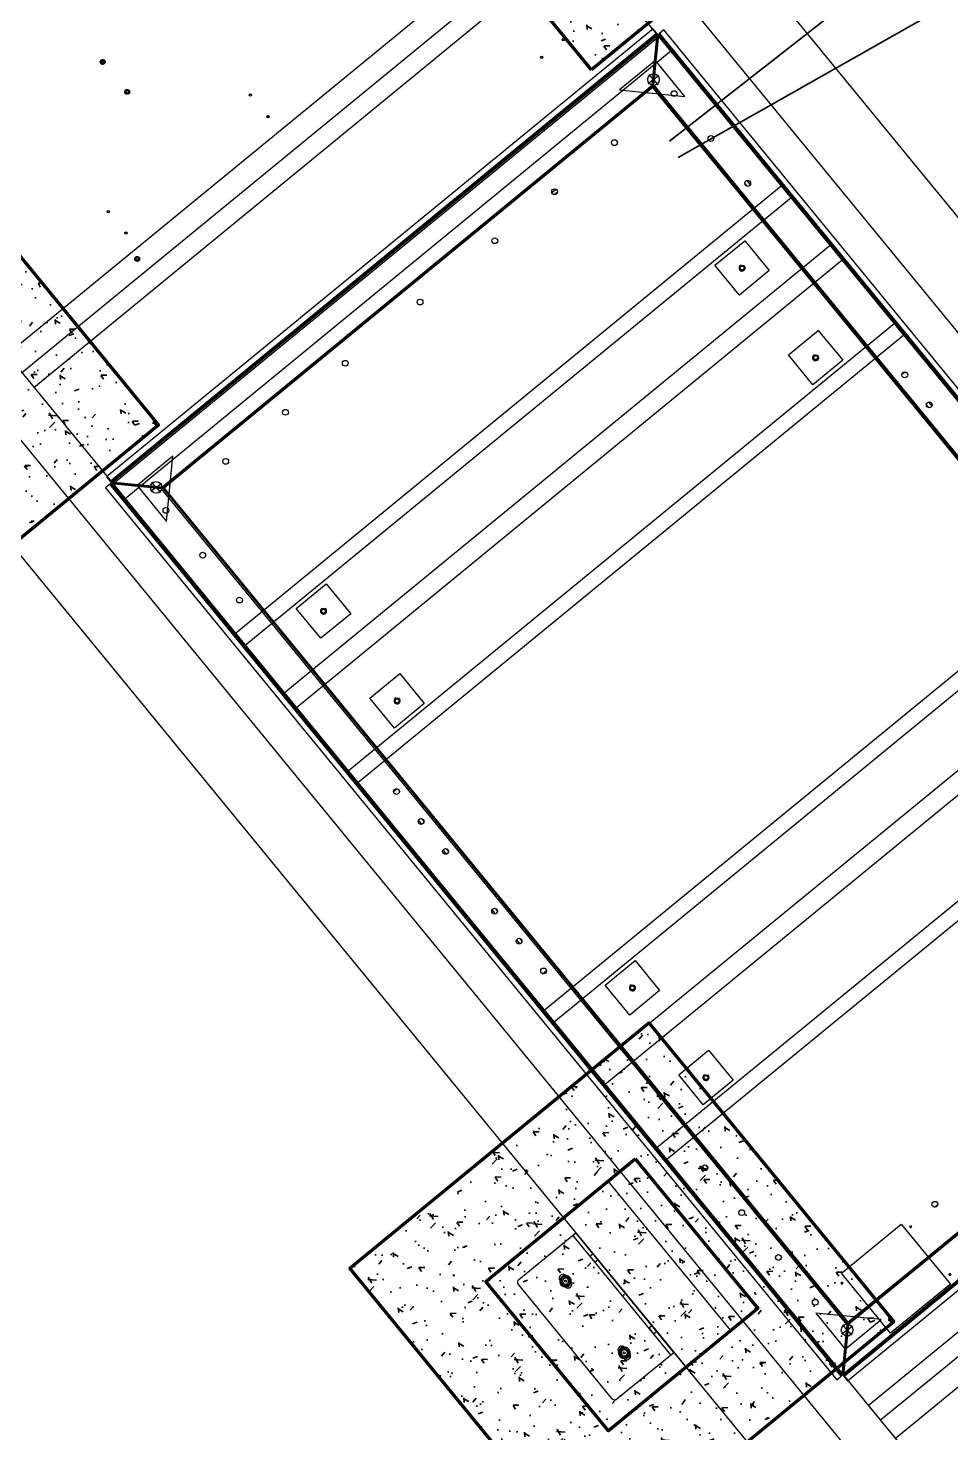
# Model space of a CAD drawing. Header units: metres. Extents: x 214070 to 217049, y 6350584 to 6351315.
# Drawn here: x 214365.106 to 214367.493, y 6351037.724 to 6351041.357 of the extents above; entities that cross this region are included whole.
import ezdxf
from ezdxf.lldxf.tags import DXFTag

# ---------------------------------------------------------------- set-up
doc = ezdxf.new("R2010")
doc.units = ezdxf.units.M
doc.layers.add('Dry Contact', color=30, linetype='Dry Contact CABLE')
doc.layers.add('GG31-E-PLN-001_DC Cable Route Layout Plan_RevA$0$Equipment', color=7, linetype='Continuous')
for name, color, linetype, lineweight in [('GG31-E-PLN-001_DC Cable Route Layout Plan_RevA$0$0.25mm TEXT', 7, 'Continuous', 25), ('GG31-E-PLN-001_DC Cable Route Layout Plan_RevA$0$Concrete fill', 8, 'Continuous', 35), ('GG31-E-PLN-001_DC Cable Route Layout Plan_RevA$0$Footing', 7, 'Continuous', 70)]:
    doc.layers.add(name, color=color, linetype=linetype, lineweight=lineweight)
doc.styles.add('ISOCP', font='isocp.shx')
tags = doc.linetypes.add('Dry Contact CABLE', pattern='A,1,-0.5,["DCT",ISOCP,S=0.3,R=0,X=-0.35,Y=-0.15],-0.7', length=2.2).pattern_tags.tags
tags[6] = DXFTag(74, 10)
pattern_1 = [(49.99999999999999, (233471.1566923728, 6322573.556548735), (0.1434520365201507, -0.01255042699651902), [0.015, -0.165]), (355, (233471.1566923728, 6322573.556548735), (-0.0277502667226, 0.1504384267400024), [0.012, -0.132]), (100.45144446, (233471.1686467089, 6322573.555502866), (0.1157017693454224, 0.1378879981937259), [0.01274803839999998, -0.1402284223999997]), (46.18420000000001, (233471.1566923728, 6322573.596548735), (0.2134482661343145, -0.03310385615861531), [0.0225, -0.2475]), (96.63563549, (233471.1744797218, 6322573.593790074), (0.1869323891348457, 0.1948237201549101), [0.0191220684, -0.210342752]), (351.1841639899999, (233471.1566923728, 6322573.596548735), (0.1869323890109546, 0.1948237200539981), [0.018, -0.1980000002]), (21, (233471.1766923727, 6322573.586548735), (0.1193814104236923, -0.08052377813306777), [0.015, -0.165]), (326.0000000000001, (233471.1766923727, 6322573.586548735), (0.04866306638431635, 0.1450300090093706), [0.012, -0.132]), (71.45144474, (233471.1866408236, 6322573.579838421), (0.1680444753459942, 0.06450623056127076), [0.012748038, -0.1402284224]), (37.50000000000001, (233471.1566923728, 6322573.556548735), (0.002431971063458134, 0.0665787707662623), [0, -0.1304, 0, -0.134, 0, -0.1325]), (7.499999999999999, (233471.1566923728, 6322573.556548735), (0.05261390748842972, 0.07888234237647206), [0, -0.0764, 0, -0.1274, 0, -0.0505]), (327.5, (233471.1120923728, 6322573.556548735), (0.1067644872344818, -0.004510974346875952), [0, -0.05, 0, -0.156, 0, -0.207]), (317.5, (233471.0920923727, 6322573.556548735), (0.1166372338684772, 0.02002099646646354), [0, -0.065, 0, -0.1036, 0, -0.147])]

# ---------------------------------------------------------------- blocks, each defined once
blk = doc.blocks.new('GG31-E-PLN-001_DC Cable Route Layout Plan_RevA$0$SC4980')
at = {"layer": 'GG31-E-PLN-001_DC Cable Route Layout Plan_RevA$0$Concrete fill', "ltscale": 0.2}
h = blk.add_hatch(dxfattribs=at)
h.set_pattern_fill('AR-CONC', color=256, scale=0.02)
h.set_pattern_definition([(49.99999999999999, (233468.1566923728, 6322576.005548735), (0.1434520365201507, -0.01255042699651902), [0.015, -0.165]), (355, (233468.1566923728, 6322576.005548735), (-0.0277502667226, 0.1504384267400024), [0.012, -0.132]), (100.45144446, (233468.1686467089, 6322576.004502866), (0.1157017693454224, 0.1378879981937259), [0.01274803839999998, -0.1402284223999998]), (46.18420000000001, (233468.1566923728, 6322576.045548735), (0.2134482661343145, -0.03310385615861531), [0.0225, -0.2475]), (96.63563549, (233468.1744797218, 6322576.042790074), (0.1869323891348457, 0.1948237201549101), [0.0191220684, -0.210342752]), (351.1841639899999, (233468.1566923728, 6322576.045548735), (0.1869323890109546, 0.1948237200539981), [0.018, -0.1980000002]), (21, (233468.1766923727, 6322576.035548735), (0.1193814104236923, -0.08052377813306777), [0.015, -0.165]), (326.0000000000001, (233468.1766923727, 6322576.035548735), (0.04866306638431635, 0.1450300090093706), [0.012, -0.132]), (71.45144474, (233468.1866408236, 6322576.02883842), (0.1680444753459942, 0.06450623056127076), [0.012748038, -0.1402284224]), (37.50000000000001, (233468.1566923728, 6322576.005548735), (0.002431971063458134, 0.0665787707662623), [0, -0.1304, 0, -0.134, 0, -0.1325]), (7.499999999999999, (233468.1566923728, 6322576.005548735), (0.05261390748842972, 0.07888234237647206), [0, -0.0764, 0, -0.1274, 0, -0.0505]), (327.5, (233468.1120923728, 6322576.005548735), (0.1067644872344818, -0.004510974346875952), [0, -0.05, 0, -0.156, 0, -0.207]), (317.5, (233468.0920923727, 6322576.005548735), (0.1166372338684772, 0.02002099646646354), [0, -0.065, 0, -0.1036, 0, -0.147])])
h.paths.add_polyline_path([(233507.8856995453, 6322668.49659175), (233508.8856995453, 6322668.49659175), (233508.8856995453, 6322669.49659175), (233507.8856995453, 6322669.49659175)])
h.paths.add_polyline_path([(233508.1356995453, 6322669.24659175), (233508.6356995453, 6322669.24659175), (233508.6356995453, 6322668.74659175), (233508.1356995453, 6322668.74659175)], flags=16)
h = blk.add_hatch(dxfattribs=at)
h.set_pattern_fill('AR-CONC', color=256, scale=0.02)
h.set_pattern_definition([(49.99999999999999, (233468.1566923728, 6322573.556548735), (0.1434520365201507, -0.01255042699651902), [0.015, -0.165]), (355, (233468.1566923728, 6322573.556548735), (-0.0277502667226, 0.1504384267400024), [0.012, -0.132]), (100.45144446, (233468.1686467089, 6322573.555502866), (0.1157017693454224, 0.1378879981937259), [0.01274803839999998, -0.1402284223999997]), (46.18420000000001, (233468.1566923728, 6322573.596548735), (0.2134482661343145, -0.03310385615861531), [0.0225, -0.2475]), (96.63563549, (233468.1744797218, 6322573.593790074), (0.1869323891348457, 0.1948237201549101), [0.0191220684, -0.210342752]), (351.1841639899999, (233468.1566923728, 6322573.596548735), (0.1869323890109546, 0.1948237200539981), [0.018, -0.1980000002]), (21, (233468.1766923727, 6322573.586548735), (0.1193814104236923, -0.08052377813306777), [0.015, -0.165]), (326.0000000000001, (233468.1766923727, 6322573.586548735), (0.04866306638431635, 0.1450300090093706), [0.012, -0.132]), (71.45144474, (233468.1866408236, 6322573.579838421), (0.1680444753459942, 0.06450623056127076), [0.012748038, -0.1402284224]), (37.50000000000001, (233468.1566923728, 6322573.556548735), (0.002431971063458134, 0.0665787707662623), [0, -0.1304, 0, -0.134, 0, -0.1325]), (7.499999999999999, (233468.1566923728, 6322573.556548735), (0.05261390748842972, 0.07888234237647206), [0, -0.0764, 0, -0.1274, 0, -0.0505]), (327.5, (233468.1120923728, 6322573.556548735), (0.1067644872344818, -0.004510974346875952), [0, -0.05, 0, -0.156, 0, -0.207]), (317.5, (233468.0920923727, 6322573.556548735), (0.1166372338684772, 0.02002099646646354), [0, -0.065, 0, -0.1036, 0, -0.147])])
h.paths.add_polyline_path([(233507.8856995453, 6322666.04759175), (233508.8856995453, 6322666.04759175), (233508.8856995453, 6322667.04759175), (233507.8856995453, 6322667.04759175)])
h.paths.add_polyline_path([(233508.1356995453, 6322666.79759175), (233508.6356995453, 6322666.79759175), (233508.6356995453, 6322666.29759175), (233508.1356995453, 6322666.29759175)], flags=16)
h = blk.add_hatch(dxfattribs=at)
h.set_pattern_fill('AR-CONC', color=256, scale=0.02)
h.set_pattern_definition(pattern_1)
h.paths.add_polyline_path([(233510.8856995453, 6322666.04759175), (233511.8856995453, 6322666.04759175), (233511.8856995453, 6322667.04759175), (233510.8856995453, 6322667.04759175)])
h.paths.add_polyline_path([(233511.1356995453, 6322666.79759175), (233511.6356995453, 6322666.79759175), (233511.6356995453, 6322666.29759175), (233511.1356995453, 6322666.29759175)], flags=16)
at = {"layer": 'GG31-E-PLN-001_DC Cable Route Layout Plan_RevA$0$Concrete fill'}
h = blk.add_hatch(dxfattribs=at)
h.set_pattern_fill('AR-CONC', color=256, scale=0.02)
h.set_pattern_definition(pattern_1)
h.paths.add_polyline_path([(233511.6356995453, 6322666.79759175), (233511.1356995453, 6322666.79759175), (233511.1356995453, 6322666.29809175), (233511.6356995453, 6322666.29809175)])
at = {"layer": 'GG31-E-PLN-001_DC Cable Route Layout Plan_RevA$0$Equipment'}
for p, q in [((233514.1356995453, 6322668.98759175), (233508.6356995453, 6322668.98759175)), ((233503.9946995453, 6322668.79759175), (233515.8306995453, 6322668.79759175)), ((233515.8546995453, 6322668.68559175), (233507.7106995453, 6322668.68559175)), ((233508.4966995453, 6322668.68509175), (233508.4966995453, 6322666.86009175)), ((233508.5566995453, 6322666.859591749), (233508.5566995453, 6322668.68559175)), ((233508.6066995453, 6322668.68559175), (233508.6066995453, 6322666.859591749)), ((233508.9043786523, 6322668.686701995), (233508.9043786523, 6322666.858481504)), ((233508.918976228, 6322668.686701995), (233508.9043786523, 6322668.686701995)), ((233508.918976228, 6322666.858481504), (233508.918976228, 6322668.686701995)), ((233508.9219597937, 6322666.859046211), (233508.9219597937, 6322668.686137289)), ((233509.0154241913, 6322668.592672891), (233508.9219597937, 6322668.686137289)), ((233508.9249433594, 6322668.686137289), (233508.9219597937, 6322668.686137289)), ((233508.9243786523, 6322668.706701996), (233508.9243786523, 6322668.69210442)), ((233511.9075991444, 6322668.706701996), (233508.9243786523, 6322668.706701996)), ((233508.9243786523, 6322668.69210442), (233511.9075991444, 6322668.69210442)), ((233508.9249433594, 6322668.686137289), (233508.9249433594, 6322668.689120854)), ((233509.0184077569, 6322668.595656456), (233508.9249433594, 6322668.689120854)), ((233508.9249433594, 6322668.689120854), (233511.9070344373, 6322668.689120854)), ((233508.9249433594, 6322666.859046211), (233508.9249433594, 6322668.686137289)), ((233508.9717085173, 6322668.639372131), (233508.9249433594, 6322668.686137289)), ((233508.9249433594, 6322668.686137289), (233511.9070344373, 6322668.686137289)), ((233508.9286995453, 6322666.859591749), (233508.9286995453, 6322668.68559175)), ((233508.9786995453, 6322668.68559175), (233508.9786995453, 6322666.859591749)), ((233509.4286995453, 6322666.859591749), (233509.4286995453, 6322668.68559175)), ((233509.4686995453, 6322668.68559175), (233509.4686995453, 6322666.859591749)), ((233509.6276995453, 6322666.859591749), (233509.6276995453, 6322668.68559175)), ((233509.6776995453, 6322668.68559175), (233509.6776995453, 6322666.859591749)), ((233509.8886995453, 6322666.859591749), (233509.8886995453, 6322668.68559175)), ((233509.9286995453, 6322668.68559175), (233509.9286995453, 6322666.859591749)), ((233510.6886995453, 6322666.859591749), (233510.6886995453, 6322668.68559175)), ((233510.7286995453, 6322668.68559175), (233510.7286995453, 6322666.859591749)), ((233510.8876995453, 6322666.859591749), (233510.8876995453, 6322668.68559175)), ((233510.9376995453, 6322668.68559175), (233510.9376995453, 6322666.859591749)), ((233511.1486995453, 6322666.859591749), (233511.1486995453, 6322668.68559175)), ((233511.1886995453, 6322668.68559175), (233511.1886995453, 6322666.859591749)), ((233511.9070344373, 6322668.686137289), (233511.9070344373, 6322666.859046211)), ((233511.910018003, 6322668.686137289), (233511.910018003, 6322666.859046211)), ((233511.9130015687, 6322668.686701995), (233511.9130015687, 6322666.858481504)), ((233511.9275991444, 6322666.858481504), (233511.9275991444, 6322668.686701995)), ((233512.0106995453, 6322666.859591749), (233512.0106995453, 6322668.68559175)), ((233512.0606995453, 6322668.68559175), (233512.0606995453, 6322666.859591749)), ((233512.1206995453, 6322666.86009175), (233512.1206995453, 6322668.68509175)), ((233508.9717085173, 6322668.519372131), (233509.0917085173, 6322668.639372131)), ((233508.9717085173, 6322668.639372131), (233508.9717085173, 6322668.519372131)), ((233508.9961019156, 6322668.614978733), (233508.9717085173, 6322668.639372131)), ((233509.0917085173, 6322668.639372131), (233508.9717085173, 6322668.639372131)), ((233509.017315119, 6322668.593765529), (233508.9961019156, 6322668.614978733)), ((233509.0067085173, 6322668.604372131), (233509.0067085173, 6322668.621872131)), ((233509.3617068848, 6322668.62529175), (233509.3756922057, 6322668.62529175)), ((233509.3735678434, 6322668.616891749), (233509.3638312472, 6322668.616891749)), ((233510.0024568848, 6322668.62529175), (233510.0041995453, 6322668.62529175)), ((233510.0041995453, 6322668.627942168), (233510.0041995453, 6322668.617241331)), ((233510.1024568848, 6322668.62529175), (233510.1164422057, 6322668.62529175)), ((233510.1143178434, 6322668.616891749), (233510.1045812472, 6322668.616891749)), ((233509.0067085173, 6322668.604372131), (233508.9892085173, 6322668.604372131)), ((233509.0067085173, 6322668.604372131), (233509.0067085173, 6322668.586872131)), ((233509.0067085173, 6322668.604372131), (233509.0242085173, 6322668.604372131)), ((233509.0154241913, 6322666.952510608), (233509.0154241913, 6322668.592672891)), ((233509.0450092777, 6322668.592672891), (233509.0154241913, 6322668.592672891)), ((233509.0184077569, 6322668.592672891), (233509.017315119, 6322668.593765529)), ((233509.0184077569, 6322668.595656456), (233509.0184077569, 6322668.566071371)), ((233509.0184077569, 6322668.595656456), (233511.8135700398, 6322668.595656456)), ((233509.0213913226, 6322668.589689326), (233509.0213913226, 6322668.569054936)), ((233509.042025712, 6322668.589689326), (233509.0213913226, 6322668.589689326)), ((233511.7899520847, 6322668.589689326), (233509.042025712, 6322668.589689326)), ((233511.786968519, 6322668.592672891), (233509.0450092777, 6322668.592672891)), ((233511.8165536055, 6322668.592672891), (233511.8165536055, 6322666.952510608)), ((233509.0184077569, 6322668.566071371), (233509.0184077569, 6322666.979112129)), ((233509.0213913226, 6322668.569054936), (233509.0213913226, 6322666.976128563)), ((233511.8105864741, 6322666.976128563), (233511.8105864741, 6322668.569054936)), ((233511.8135700398, 6322666.979112129), (233511.8135700398, 6322668.566071371)), ((233509.4786995453, 6322668.42259175), (233509.4786995453, 6322668.522591749)), ((233509.4786995453, 6322668.522591749), (233509.5786995453, 6322668.522591749)), ((233509.5786995453, 6322668.522591749), (233509.5786995453, 6322668.42259175)), ((233509.7786995453, 6322668.42259175), (233509.7786995453, 6322668.522591749)), ((233509.7786995453, 6322668.522591749), (233509.8786995453, 6322668.522591749)), ((233509.8786995453, 6322668.522591749), (233509.8786995453, 6322668.42259175)), ((233509.5786995453, 6322668.42259175), (233509.4786995453, 6322668.42259175)), ((233509.8786995453, 6322668.42259175), (233509.7786995453, 6322668.42259175)), ((233509.0659995453, 6322668.215599089), (233509.0659995453, 6322668.22958441)), ((233509.0743995453, 6322668.227460048), (233509.0743995453, 6322668.217723452)), ((233508.0659857651, 6322667.529091749), (233508.0704131698, 6322667.529091749)), ((233508.1659857651, 6322667.529091749), (233508.1704131697, 6322667.529091749)), ((233511.7229995453, 6322667.317291331), (233511.7229995453, 6322667.327892167)), ((233511.7026995453, 6322667.222591749), (233511.9026995453, 6322667.222591749)), ((233511.7026995453, 6322667.022591749), (233511.7026995453, 6322667.222591749)), ((233511.9026995453, 6322667.222591749), (233511.9026995453, 6322667.022591749)), ((233509.4786995453, 6322667.022591749), (233509.4786995453, 6322667.12259175)), ((233509.4786995453, 6322667.12259175), (233509.5786995453, 6322667.12259175)), ((233509.5786995453, 6322667.12259175), (233509.5786995453, 6322667.022591749)), ((233509.7786995453, 6322667.022591749), (233509.7786995453, 6322667.12259175)), ((233509.7786995453, 6322667.12259175), (233509.8786995453, 6322667.12259175)), ((233509.8786995453, 6322667.12259175), (233509.8786995453, 6322667.022591749)), ((233510.7386995453, 6322667.022591749), (233510.7386995453, 6322667.12259175)), ((233510.7386995453, 6322667.12259175), (233510.8386995453, 6322667.12259175)), ((233510.8386995453, 6322667.12259175), (233510.8386995453, 6322667.022591749)), ((233511.0386995453, 6322667.022591749), (233511.0386995453, 6322667.12259175)), ((233511.0386995453, 6322667.12259175), (233511.1386995453, 6322667.12259175)), ((233511.1386995453, 6322667.12259175), (233511.1386995453, 6322667.022591749)), ((233509.0917085173, 6322666.905811368), (233508.9717085173, 6322667.025811369)), ((233508.9717085173, 6322667.025811369), (233508.9717085173, 6322666.905811368)), ((233509.5786995453, 6322667.022591749), (233509.4786995453, 6322667.022591749)), ((233509.8786995453, 6322667.022591749), (233509.7786995453, 6322667.022591749)), ((233510.8386995453, 6322667.022591749), (233510.7386995453, 6322667.022591749)), ((233511.1386995453, 6322667.022591749), (233511.0386995453, 6322667.022591749)), ((233511.9026995453, 6322667.022591749), (233511.7026995453, 6322667.022591749)), ((233511.8602692794, 6322667.025811369), (233511.7402692794, 6322666.905811368)), ((233511.8602692794, 6322666.905811368), (233511.8602692794, 6322667.025811369)), ((233509.0184077569, 6322666.979112129), (233509.0184077569, 6322666.949527043)), ((233509.0213913226, 6322666.976128563), (233509.0213913226, 6322666.955494174)), ((233511.8105864741, 6322666.955494174), (233511.8105864741, 6322666.976128563)), ((233511.8135700398, 6322666.979112129), (233511.8135700398, 6322666.949527043)), ((233509.0154241913, 6322666.952510608), (233508.9219597937, 6322666.859046211)), ((233509.0184077569, 6322666.949527043), (233508.9249433594, 6322666.856062645)), ((233509.0067085173, 6322666.940811369), (233508.9892085173, 6322666.940811369)), ((233509.017315119, 6322666.95141797), (233508.9961019156, 6322666.930204767)), ((233509.0067085173, 6322666.940811369), (233509.0067085173, 6322666.958311369)), ((233509.0067085173, 6322666.940811369), (233509.0067085173, 6322666.923311369)), ((233509.0067085173, 6322666.940811369), (233509.0242085173, 6322666.940811369)), ((233509.0154241913, 6322666.952510608), (233509.0450092777, 6322666.952510608)), ((233509.0184077569, 6322666.952510608), (233509.017315119, 6322666.95141797)), ((233511.8135700398, 6322666.949527043), (233509.0184077569, 6322666.949527043)), ((233509.0213913226, 6322666.955494174), (233509.042025712, 6322666.955494174)), ((233509.042025712, 6322666.955494174), (233511.7899520847, 6322666.955494174)), ((233509.0450092777, 6322666.952510608), (233511.786968519, 6322666.952510608)), ((233511.786968519, 6322666.952510608), (233511.8165536055, 6322666.952510608)), ((233511.7899520847, 6322666.955494174), (233511.8105864741, 6322666.955494174)), ((233511.8252692794, 6322666.940811369), (233511.8077692794, 6322666.940811369)), ((233511.8135700398, 6322666.952510608), (233511.8146626777, 6322666.95141797)), ((233511.8135700398, 6322666.949527043), (233511.9070344373, 6322666.856062645)), ((233511.8146626777, 6322666.95141797), (233511.8358758811, 6322666.930204767)), ((233511.8165536055, 6322666.952510608), (233511.910018003, 6322666.859046211)), ((233511.8252692794, 6322666.940811369), (233511.8252692794, 6322666.958311369)), ((233511.8252692794, 6322666.940811369), (233511.8427692794, 6322666.940811369)), ((233511.8252692794, 6322666.940811369), (233511.8252692794, 6322666.923311369)), ((233508.9717085173, 6322666.905811368), (233508.9249433594, 6322666.859046211)), ((233508.9961019156, 6322666.930204767), (233508.9717085173, 6322666.905811368)), ((233508.9717085173, 6322666.905811368), (233509.0917085173, 6322666.905811368)), ((233510.0041995453, 6322666.91989175), (233510.0024568848, 6322666.91989175)), ((233510.0041995453, 6322666.917241331), (233510.0041995453, 6322666.927942168)), ((233510.1164422057, 6322666.91989175), (233510.1024568848, 6322666.91989175)), ((233510.1045812472, 6322666.928291749), (233510.1143178434, 6322666.928291749)), ((233510.2164422057, 6322666.91989175), (233510.2024568848, 6322666.91989175)), ((233510.2045812471, 6322666.928291749), (233510.2143178434, 6322666.928291749)), ((233510.4164422057, 6322666.91989175), (233510.4024568848, 6322666.91989175)), ((233510.4045812472, 6322666.928291749), (233510.4143178434, 6322666.928291749)), ((233510.5164422057, 6322666.91989175), (233510.5024568848, 6322666.91989175)), ((233510.5045812472, 6322666.928291749), (233510.5143178434, 6322666.928291749)), ((233510.6131995453, 6322666.916101018), (233510.6131995453, 6322666.929082481)), ((233510.6131995453, 6322666.928291749), (233510.6143178434, 6322666.928291749)), ((233510.6164422057, 6322666.91989175), (233510.6131995453, 6322666.91989175)), ((233511.2746922057, 6322666.91989175), (233511.2607068848, 6322666.91989175)), ((233511.2628312471, 6322666.928291749), (233511.2725678434, 6322666.928291749)), ((233511.7402692794, 6322666.905811368), (233511.8602692794, 6322666.905811368)), ((233511.8358758811, 6322666.930204767), (233511.8602692794, 6322666.905811368)), ((233511.8602692794, 6322666.905811368), (233511.9070344373, 6322666.859046211)), ((233503.9706995453, 6322666.859591749), (233512.9066995453, 6322666.859591749)), ((233508.9043786523, 6322666.858481504), (233508.918976228, 6322666.858481504)), ((233508.9249433594, 6322666.859046211), (233508.9219597937, 6322666.859046211)), ((233508.9243786523, 6322666.85307908), (233508.9243786523, 6322666.838481504)), ((233511.9075991444, 6322666.85307908), (233508.9243786523, 6322666.85307908)), ((233508.9243786523, 6322666.838481504), (233511.9075991444, 6322666.838481504)), ((233508.9249433594, 6322666.859046211), (233508.9249433594, 6322666.856062645)), ((233511.9070344373, 6322666.859046211), (233508.9249433594, 6322666.859046211)), ((233511.9070344373, 6322666.856062645), (233508.9249433594, 6322666.856062645)), ((233511.9070344373, 6322666.859046211), (233511.910018003, 6322666.859046211)), ((233511.9070344373, 6322666.859046211), (233511.9070344373, 6322666.856062645)), ((233511.9075991444, 6322666.838481504), (233511.9075991444, 6322666.85307908)), ((233511.9130015687, 6322666.858481504), (233511.9275991444, 6322666.858481504)), ((233515.8306995453, 6322666.74759175), (233503.9946995453, 6322666.74759175)), ((233511.1356995453, 6322666.70749175), (233511.1356995453, 6322666.55749175)), ((233511.6356995453, 6322666.70749175), (233511.1356995453, 6322666.70749175)), ((233511.6356995453, 6322666.55749175), (233511.6356995453, 6322666.70749175)), ((233508.6356995453, 6322666.557591749), (233514.1356995453, 6322666.557591749)), ((233511.1356995453, 6322666.55749175), (233511.6356995453, 6322666.55749175)), ((233511.5856995453, 6322666.55749175), (233511.1856995453, 6322666.55749175)), ((233511.1856995453, 6322666.367491749), (233511.1856995453, 6322666.55749175)), ((233511.5856995453, 6322666.54749175), (233511.1856995453, 6322666.54749175)), ((233511.2556995453, 6322666.54749175), (233511.2556995453, 6322666.55749175)), ((233511.2556995453, 6322666.55749175), (233511.2756995453, 6322666.55749175)), ((233511.2556995453, 6322666.54749175), (233511.2756995453, 6322666.54749175)), ((233511.2756995453, 6322666.54749175), (233511.2756995453, 6322666.55749175)), ((233511.4956995453, 6322666.55749175), (233511.5156995453, 6322666.55749175)), ((233511.4956995453, 6322666.54749175), (233511.4956995453, 6322666.55749175)), ((233511.4956995453, 6322666.54749175), (233511.5156995453, 6322666.54749175)), ((233511.5156995453, 6322666.54749175), (233511.5156995453, 6322666.55749175)), ((233511.5856995453, 6322666.367491749), (233511.5856995453, 6322666.55749175)), ((233511.2756995453, 6322666.46759175), (233511.2556995453, 6322666.46759175)), ((233511.5156995453, 6322666.46749175), (233511.4956995453, 6322666.46749175)), ((233511.2556995453, 6322666.44759175), (233511.2756995453, 6322666.44759175)), ((233511.4956995453, 6322666.447491749), (233511.5156995453, 6322666.447491749)), ((233511.1956995453, 6322666.357491749), (233511.5756995453, 6322666.357491749))]:
    blk.add_line(p, q, dxfattribs=at)
for points in [[(233511.2506995453, 6322666.45759175, 1), (233511.2806995453, 6322666.45759175, 1), (233511.2506995453, 6322666.45759175, 1)], [(233511.2541969504, 6322666.45759175, 1), (233511.2772021402, 6322666.45759175, 1), (233511.2541969504, 6322666.45759175, 1)], [(233511.4906995453, 6322666.45769175, 1), (233511.5206995453, 6322666.45769175, 1), (233511.4906995453, 6322666.45769175, 1)], [(233511.4941969504, 6322666.45769175, 1), (233511.5172021402, 6322666.45769175, 1), (233511.4941969504, 6322666.45769175, 1)], [(233511.2576995453, 6322666.45759175, 1), (233511.2736995453, 6322666.45759175, 1), (233511.2576995453, 6322666.45759175, 1)], [(233511.4976995453, 6322666.45769175, 1), (233511.5136995453, 6322666.45769175, 1), (233511.4976995453, 6322666.45769175, 1)]]:
    blk.add_lwpolyline(points, format="xyb", dxfattribs=at)
for points in [[(233511.2656995453, 6322666.44450675), (233511.2536995453, 6322666.45104925), (233511.2536995453, 6322666.46413425), (233511.2656995452, 6322666.47067675), (233511.2776995452, 6322666.46413425), (233511.2776995453, 6322666.45104925), (233511.2656995453, 6322666.44450675)], [(233511.5056995453, 6322666.444606749), (233511.4936995453, 6322666.451149249), (233511.4936995453, 6322666.46423425), (233511.5056995452, 6322666.47077675), (233511.5176995452, 6322666.46423425), (233511.5176995453, 6322666.451149249), (233511.5056995453, 6322666.444606749)]]:
    blk.add_lwpolyline(points, dxfattribs=at)
for centre, radius in [((233509.0067085173, 6322668.604372131), 0.015), ((233509.0686995453, 6322668.62259175), 0.0075), ((233509.2186995453, 6322668.62259175), 0.0075), ((233509.3686995453, 6322668.62259175), 0.0075), ((233510.0094495453, 6322668.62259175), 0.0075), ((233510.1094495453, 6322668.62259175), 0.0075), ((233508.7786995453, 6322668.489591749), 0.003), ((233508.7786995453, 6322668.489591749), 0.0025), ((233509.5286995453, 6322668.472591749), 0.007), ((233509.5286995453, 6322668.472591749), 0.005), ((233509.8286995453, 6322668.472591749), 0.007), ((233509.8286995453, 6322668.472591749), 0.005), ((233509.0686995453, 6322668.42259175), 0.0075), ((233508.7786995453, 6322668.41759175), 0.003), ((233508.7786995453, 6322668.41759175), 0.0025), ((233509.0686995453, 6322668.222591749), 0.0075), ((233509.0686995453, 6322668.022591749), 0.0075), ((233508.3766995453, 6322667.772591749), 0.003), ((233508.3766995453, 6322667.772591749), 0.0025), ((233508.4486995453, 6322667.772591749), 0.003), ((233508.4486995453, 6322667.772591749), 0.0025), ((233509.0686995453, 6322667.772591749), 0.0075), ((233508.0681995453, 6322667.53159175), 0.0061497607179), ((233508.0681995453, 6322667.53159175), 0.003375), ((233508.1681995453, 6322667.53159175), 0.0061497607179), ((233508.1681995453, 6322667.53159175), 0.003375), ((233509.0686995453, 6322667.522591749), 0.0075), ((233509.0686995453, 6322667.32259175), 0.0075), ((233511.7176995453, 6322667.32259175), 0.0075), ((233508.3766995453, 6322667.29759175), 0.003), ((233508.3766995453, 6322667.29759175), 0.0025), ((233508.4486995453, 6322667.29759175), 0.003), ((233508.4486995453, 6322667.29759175), 0.0025), ((233508.5186995453, 6322667.27759175), 0.0061497607179), ((233508.5186995453, 6322667.27759175), 0.003375), ((233511.7226995453, 6322667.23759175), 0.0021), ((233511.8826995453, 6322667.23759175), 0.0021), ((233509.0686995453, 6322667.12259175), 0.0075), ((233509.5286995453, 6322667.07259175), 0.007), ((233509.5286995453, 6322667.07259175), 0.005), ((233509.8286995453, 6322667.07259175), 0.007), ((233509.8286995453, 6322667.07259175), 0.005), ((233510.7886995453, 6322667.07259175), 0.007), ((233510.7886995453, 6322667.07259175), 0.005), ((233511.0886995453, 6322667.07259175), 0.007), ((233511.0886995453, 6322667.07259175), 0.005), ((233511.7226995453, 6322667.00759175), 0.0021), ((233511.8826995453, 6322667.00759175), 0.0021), ((233509.0067085173, 6322666.940811369), 0.015), ((233511.8252692794, 6322666.940811369), 0.015), ((233509.0686995453, 6322666.92259175), 0.0075), ((233509.2186995453, 6322666.92259175), 0.0075), ((233509.3686995453, 6322666.92259175), 0.0075), ((233510.0094495453, 6322666.92259175), 0.0075), ((233510.1094495453, 6322666.92259175), 0.0075), ((233510.2094495453, 6322666.92259175), 0.0075), ((233510.4094495453, 6322666.92259175), 0.0075), ((233510.5094495453, 6322666.92259175), 0.0075), ((233510.6094495453, 6322666.92259175), 0.0075), ((233511.2676995453, 6322666.92259175), 0.0075), ((233511.4176995453, 6322666.92259175), 0.0075), ((233511.5676995453, 6322666.92259175), 0.0075), ((233511.7176995453, 6322666.92259175), 0.0075), ((233511.2656995453, 6322666.45759175), 0.0025), ((233511.5056995453, 6322666.45749175), 0.0025)]:
    blk.add_circle(centre, radius, dxfattribs=at)
for centre, radius, start, end in [((233509.5286995453, 6322668.472591749), 0.008, 164.9999915626009, 104.9999999522766), ((233509.8286995453, 6322668.472591749), 0.008, 164.9999915626009, 104.9999999522766), ((233508.0681995453, 6322667.53159175), 0.00635, 0.2422589955876281, 0), ((233508.0681995453, 6322667.53159175), 0.0040747936023, 0.1571479093845241, 0), ((233508.0681995453, 6322667.53159175), 0.004, 164.9999915626009, 104.9999999522766), ((233508.1681995453, 6322667.53159175), 0.00635, 0.2422589955876281, 0), ((233508.1681995453, 6322667.53159175), 0.0040747936023, 0.1571479093845241, 0), ((233508.1681995453, 6322667.53159175), 0.004, 164.9999915626009, 104.9999999522766), ((233508.5186995453, 6322667.27759175), 0.00635, 270.2422540424058, 270), ((233508.5186995453, 6322667.27759175), 0.0040747936023, 270.1571328696889, 270), ((233508.5186995453, 6322667.27759175), 0.004, 75.00000004772338, 15.00000843739917), ((233511.7226995453, 6322667.23759175), 0.0025, 164.9999915626009, 104.9999999522766), ((233511.8826995453, 6322667.23759175), 0.0025, 164.9999915626009, 104.9999999522766), ((233509.5286995453, 6322667.07259175), 0.008, 164.9999915626009, 104.9999999522766), ((233509.8286995453, 6322667.07259175), 0.008, 164.9999915626009, 104.9999999522766), ((233510.7886995453, 6322667.07259175), 0.008, 164.9999915626009, 104.9999999522766), ((233511.0886995453, 6322667.07259175), 0.008, 164.9999915626009, 104.9999999522766), ((233511.7226995453, 6322667.00759175), 0.0025, 164.9999915626009, 104.9999999522766), ((233511.8826995453, 6322667.00759175), 0.0025, 164.9999915626009, 104.9999999522766), ((233511.2556995453, 6322666.45759175), 0.01, 90, 270), ((233511.2756995453, 6322666.45759175), 0.01, 270, 90), ((233511.4956995453, 6322666.45749175), 0.01, 90, 270), ((233511.5156995453, 6322666.45749175), 0.01, 270, 90), ((233511.1956995453, 6322666.367491749), 0.01, 180, 270), ((233511.5756995453, 6322666.367491749), 0.01, 270, 0)]:
    blk.add_arc(centre, radius, start, end, dxfattribs=at)
at = {"layer": 'GG31-E-PLN-001_DC Cable Route Layout Plan_RevA$0$Equipment', "extrusion": (0, 0, -1)}
for centre, start_param, end_param in [((233510.0280776285, 6322668.62109175), 2.9823922628, 3.3001134148), ((233510.0280776285, 6322666.92409175), 2.9823922628, 3.3001134147), ((233510.589321462, 6322666.92409175), -0.1592003908, 0.1585207612)]:
    blk.add_ellipse(centre, major_axis=(0.0241868360292, 0), ratio=0.1736481777, start_param=start_param, end_param=end_param, dxfattribs=at)
at = {"layer": 'GG31-E-PLN-001_DC Cable Route Layout Plan_RevA$0$Equipment'}
for points, knots in [([(233508.918976228, 6322668.686701995), (233508.9193348655, 6322668.686655949), (233508.9198579161, 6322668.686588999), (233508.9205270243, 6322668.686494013), (233508.920962215, 6322668.686425107), (233508.9213315706, 6322668.686356903), (233508.9216222321, 6322668.6862893), (233508.9218112982, 6322668.686230002), (233508.9219137107, 6322668.686178182), (233508.9219483636, 6322668.686151328), (233508.9219597937, 6322668.686137289)], [0, 0, 0, 0, 0.355389299, 0.5182829929, 0.6642073275, 0.788475867, 0.8872479173000001, 0.9577079704000001, 0.9822057536, 1, 1, 1, 1]), ([(233508.918976228, 6322668.686701995), (233508.9193407526, 6322668.686678594), (233508.9200578278, 6322668.686632563), (233508.9211030364, 6322668.686563225), (233508.9220769351, 6322668.68649405), (233508.9229468926, 6322668.686425296), (233508.9236842065, 6322668.686356938), (233508.9242037175, 6322668.686297342), (233508.9245341689, 6322668.686246971), (233508.924714203, 6322668.686212946), (233508.9248462732, 6322668.686179263), (233508.9249178651, 6322668.686152946), (233508.9249433594, 6322668.686137289)], [0, 0, 0, 0, 0.1825544901, 0.3591125429, 0.5235132664, 0.6705089695, 0.7952330047, 0.8935912673999999, 0.931757683, 0.9623109125, 0.9850475138, 1, 1, 1, 1]), ([(233508.9243786523, 6322668.69210442), (233508.9244246993, 6322668.691745782), (233508.9244916494, 6322668.691222732), (233508.9245866342, 6322668.690553625), (233508.9246555406, 6322668.690118436), (233508.9247237447, 6322668.68974908), (233508.924791347, 6322668.689458418), (233508.9248506452, 6322668.689269351), (233508.9249024652, 6322668.689166937), (233508.9249293196, 6322668.689132284), (233508.9249433594, 6322668.689120854)], [0, 0, 0, 0, 0.3553895771, 0.5182823941, 0.6642062549000001, 0.7884751634, 0.8872471961, 0.9577078862999999, 0.9822057478, 1, 1, 1, 1]), ([(233508.9243786523, 6322668.69210442), (233508.9244020537, 6322668.691739895), (233508.9244480849, 6322668.69102282), (233508.924517423, 6322668.689977612), (233508.9245865983, 6322668.689003715), (233508.9246553522, 6322668.68813376), (233508.9247237094, 6322668.687396446), (233508.9247833058, 6322668.686876934), (233508.924833677, 6322668.686546481), (233508.9248677021, 6322668.686366445), (233508.9249013856, 6322668.686234375), (233508.9249277018, 6322668.686162783), (233508.9249433594, 6322668.686137289)], [0, 0, 0, 0, 0.1825544277, 0.3591128233, 0.5235126619, 0.6705078898, 0.7952322995000001, 0.8935905531, 0.9317574298000001, 0.9623108323, 0.9850475087, 1, 1, 1, 1]), ([(233509.0154241913, 6322668.592672891), (233509.0154664135, 6322668.592535887), (233509.0156478045, 6322668.592251028), (233509.0160741594, 6322668.591885498), (233509.0166659708, 6322668.591520635), (233509.0174100173, 6322668.591156191), (233509.0182842565, 6322668.590790332), (233509.0196215856, 6322668.590288579), (233509.0206728879, 6322668.589933002), (233509.0213913226, 6322668.589689326)], [0, 0, 0, 0, 0.0632992785, 0.144532598, 0.2467534404, 0.369416153, 0.5100551555, 0.6650383686, 1, 1, 1, 1]), ([(233509.0184077569, 6322668.595656456), (233509.0185447613, 6322668.595614235), (233509.01882962, 6322668.595432843), (233509.0191951498, 6322668.595006488), (233509.019560013, 6322668.594414677), (233509.0199244565, 6322668.593670631), (233509.0202903154, 6322668.592796392), (233509.0207920685, 6322668.591459062), (233509.0211476453, 6322668.59040776), (233509.0213913226, 6322668.589689326)], [0, 0, 0, 0, 0.0632992785, 0.144532598, 0.2467534404, 0.369416153, 0.5100551555, 0.6650383686, 1, 1, 1, 1]), ([(233509.0184077569, 6322668.592672891), (233509.0185355887, 6322668.592653194), (233509.0187983717, 6322668.592574829), (233509.0191743714, 6322668.59236323), (233509.0195463884, 6322668.592064721), (233509.0200605862, 6322668.591542442), (233509.020678413, 6322668.59074039), (233509.0211464655, 6322668.590050282), (233509.0213913226, 6322668.589689326)], [0, 0, 0, 0, 0.0898866654, 0.1882987994, 0.2981610147, 0.4202953415, 0.6968782829000001, 1, 1, 1, 1]), ([(233509.0184077569, 6322668.592672891), (233509.0184274546, 6322668.59254506), (233509.018505819, 6322668.592282277), (233509.0187174185, 6322668.591906277), (233509.019015927, 6322668.59153426), (233509.0195382054, 6322668.591020062), (233509.0203402574, 6322668.590402235), (233509.021030366, 6322668.589934182), (233509.0213913226, 6322668.589689326)], [0, 0, 0, 0, 0.0898866654, 0.1882987994, 0.2981610147, 0.4202953415, 0.6968782829000001, 1, 1, 1, 1]), ([(233509.0154241913, 6322666.952510608), (233509.0154664135, 6322666.952647612), (233509.0156478045, 6322666.952932471), (233509.0160741594, 6322666.953298002), (233509.0166659708, 6322666.953662864), (233509.0174100173, 6322666.954027308), (233509.0182842565, 6322666.954393167), (233509.0196215856, 6322666.95489492), (233509.0206728879, 6322666.955250497), (233509.0213913226, 6322666.955494174)], [0, 0, 0, 0, 0.0632992785, 0.144532598, 0.2467534404, 0.369416153, 0.5100551555, 0.6650383686, 1, 1, 1, 1]), ([(233509.0184077569, 6322666.949527043), (233509.0185447613, 6322666.949569264), (233509.01882962, 6322666.949750655), (233509.0191951498, 6322666.95017701), (233509.019560013, 6322666.950768822), (233509.0199244565, 6322666.951512869), (233509.0202903154, 6322666.952387108), (233509.0207920685, 6322666.953724436), (233509.0211476453, 6322666.954775739), (233509.0213913226, 6322666.955494174)], [0, 0, 0, 0, 0.0632992785, 0.144532598, 0.2467534404, 0.369416153, 0.5100551555, 0.6650383686, 1, 1, 1, 1]), ([(233509.0184077569, 6322666.952510608), (233509.0185355887, 6322666.952530306), (233509.0187983717, 6322666.95260867), (233509.0191743714, 6322666.952820269), (233509.0195463884, 6322666.953118778), (233509.0200605862, 6322666.953641057), (233509.020678413, 6322666.954443108), (233509.0211464655, 6322666.955133217), (233509.0213913226, 6322666.955494174)], [0, 0, 0, 0, 0.0898866654, 0.1882987994, 0.2981610147, 0.4202953415, 0.6968782829000001, 1, 1, 1, 1]), ([(233509.0184077569, 6322666.952510608), (233509.0184274546, 6322666.95263844), (233509.018505819, 6322666.952901223), (233509.0187174185, 6322666.953277223), (233509.019015927, 6322666.95364924), (233509.0195382054, 6322666.954163438), (233509.0203402574, 6322666.954781264), (233509.021030366, 6322666.955249317), (233509.0213913226, 6322666.955494174)], [0, 0, 0, 0, 0.0898866654, 0.1882987994, 0.2981610147, 0.4202953415, 0.6968782829000001, 1, 1, 1, 1]), ([(233511.8165536055, 6322666.952510608), (233511.8165113832, 6322666.952647612), (233511.8163299922, 6322666.952932471), (233511.8159036374, 6322666.953298002), (233511.8153118259, 6322666.953662864), (233511.8145677794, 6322666.954027308), (233511.8136935402, 6322666.954393167), (233511.8123562112, 6322666.95489492), (233511.8113049089, 6322666.955250497), (233511.8105864741, 6322666.955494174)], [0, 0, 0, 0, 0.0632992785, 0.144532598, 0.2467534404, 0.369416153, 0.5100551555, 0.6650383686, 1, 1, 1, 1]), ([(233511.8135700398, 6322666.949527043), (233511.8134330355, 6322666.949569264), (233511.8131481767, 6322666.949750655), (233511.8127826469, 6322666.95017701), (233511.8124177837, 6322666.950768822), (233511.8120533402, 6322666.951512869), (233511.8116874813, 6322666.952387108), (233511.8111857282, 6322666.953724436), (233511.8108301514, 6322666.954775739), (233511.8105864741, 6322666.955494174)], [0, 0, 0, 0, 0.0632992785, 0.144532598, 0.2467534404, 0.369416153, 0.5100551555, 0.6650383686, 1, 1, 1, 1]), ([(233511.8135700398, 6322666.952510608), (233511.8135503421, 6322666.95263844), (233511.8134719777, 6322666.952901223), (233511.8132603783, 6322666.953277223), (233511.8129618697, 6322666.95364924), (233511.8124395913, 6322666.954163438), (233511.8116375393, 6322666.954781264), (233511.8109474307, 6322666.955249317), (233511.8105864741, 6322666.955494174)], [0, 0, 0, 0, 0.0898866654, 0.1882987994, 0.2981610147, 0.4202953415, 0.6968782829000001, 1, 1, 1, 1]), ([(233511.8135700398, 6322666.952510608), (233511.813442208, 6322666.952530306), (233511.813179425, 6322666.95260867), (233511.8128034253, 6322666.952820269), (233511.8124314083, 6322666.953118778), (233511.8119172105, 6322666.953641057), (233511.8112993838, 6322666.954443108), (233511.8108313312, 6322666.955133217), (233511.8105864741, 6322666.955494174)], [0, 0, 0, 0, 0.0898866654, 0.1882987994, 0.2981610147, 0.4202953415, 0.6968782829000001, 1, 1, 1, 1]), ([(233508.918976228, 6322666.858481504), (233508.9193348655, 6322666.85852755), (233508.9198579161, 6322666.8585945), (233508.9205270243, 6322666.858689486), (233508.920962215, 6322666.858758392), (233508.9213315706, 6322666.858826596), (233508.9216222321, 6322666.858894198), (233508.9218112982, 6322666.858953496), (233508.9219137107, 6322666.859005316), (233508.9219483636, 6322666.859032171), (233508.9219597937, 6322666.859046211)], [0, 0, 0, 0, 0.355389299, 0.5182829929, 0.6642073275, 0.788475867, 0.8872479173000001, 0.9577079704000001, 0.9822057536, 1, 1, 1, 1]), ([(233508.918976228, 6322666.858481504), (233508.9193407526, 6322666.858504905), (233508.9200578278, 6322666.858550936), (233508.9211030364, 6322666.858620274), (233508.9220769351, 6322666.85868945), (233508.9229468926, 6322666.858758204), (233508.9236842065, 6322666.858826561), (233508.9242037175, 6322666.858886157), (233508.9245341689, 6322666.858936529), (233508.924714203, 6322666.858970554), (233508.9248462732, 6322666.859004237), (233508.9249178651, 6322666.859030553), (233508.9249433594, 6322666.859046211)], [0, 0, 0, 0, 0.1825544901, 0.3591125429, 0.5235132664, 0.6705089695, 0.7952330047, 0.8935912673999999, 0.931757683, 0.9623109125, 0.9850475138, 1, 1, 1, 1]), ([(233508.9243786523, 6322666.85307908), (233508.9244020537, 6322666.853443604), (233508.9244480848, 6322666.854160679), (233508.9245174231, 6322666.855205889), (233508.9245865988, 6322666.856179791), (233508.9246553532, 6322666.857049752), (233508.9247237107, 6322666.857787066), (233508.9247833068, 6322666.858306574), (233508.9248336779, 6322666.858637024), (233508.9248677024, 6322666.858817055), (233508.9249013857, 6322666.858949125), (233508.9249277019, 6322666.859020717), (233508.9249433594, 6322666.859046211)], [0, 0, 0, 0, 0.1825545895, 0.3591120861, 0.5235142453, 0.6705107096, 0.7952341407, 0.8935924211, 0.9317580923000001, 0.9623110421, 0.985047522, 1, 1, 1, 1]), ([(233508.9243786523, 6322666.85307908), (233508.9244246992, 6322666.853437716), (233508.9244916495, 6322666.853960768), (233508.9245866347, 6322666.854629878), (233508.9246555417, 6322666.85506507), (233508.924723746, 6322666.855434426), (233508.924791348, 6322666.855725085), (233508.9248506462, 6322666.85591415), (233508.9249024654, 6322666.856016562), (233508.9249293196, 6322666.856051215), (233508.9249433594, 6322666.856062645)], [0, 0, 0, 0, 0.355388846, 0.5182839626, 0.6642090561, 0.7884770003, 0.8872490819, 0.9577081062999999, 0.9822057629000001, 1, 1, 1, 1]), ([(233511.9130015687, 6322666.858481504), (233511.9126370438, 6322666.858504905), (233511.9119199701, 6322666.858550936), (233511.9108747584, 6322666.858620275), (233511.9099008543, 6322666.858689451), (233511.9090308916, 6322666.858758205), (233511.9082935772, 6322666.858826563), (233511.9077740705, 6322666.858886158), (233511.9074436224, 6322666.85893653), (233511.907263592, 6322666.858970554), (233511.9071315231, 6322666.859004237), (233511.9070599316, 6322666.859030553), (233511.9070344373, 6322666.859046211)], [0, 0, 0, 0, 0.18255465, 0.3591118014, 0.5235148519, 0.6705117828, 0.795234841, 0.8935931343000001, 0.9317583453, 0.9623111223, 0.9850475272, 1, 1, 1, 1]), ([(233511.9075991444, 6322666.85307908), (233511.907575743, 6322666.853443604), (233511.9075297119, 6322666.854160679), (233511.9074603736, 6322666.855205889), (233511.9073911979, 6322666.856179791), (233511.9073224435, 6322666.857049752), (233511.907254086, 6322666.857787066), (233511.9071944899, 6322666.858306574), (233511.9071441188, 6322666.858637024), (233511.9071100943, 6322666.858817055), (233511.907076411, 6322666.858949125), (233511.9070500949, 6322666.859020717), (233511.9070344373, 6322666.859046211)], [0, 0, 0, 0, 0.1825545895, 0.3591120861, 0.5235142453, 0.6705107096, 0.7952341407, 0.8935924211, 0.9317580923000001, 0.9623110421, 0.985047522, 1, 1, 1, 1]), ([(233511.9075991444, 6322666.85307908), (233511.9075530975, 6322666.853437716), (233511.9074861472, 6322666.853960768), (233511.907391162, 6322666.854629878), (233511.9073222551, 6322666.85506507), (233511.9072540507, 6322666.855434426), (233511.9071864487, 6322666.855725085), (233511.9071271506, 6322666.85591415), (233511.9070753313, 6322666.856016562), (233511.9070484772, 6322666.856051215), (233511.9070344373, 6322666.856062645)], [0, 0, 0, 0, 0.355388846, 0.5182839626, 0.6642090561, 0.7884770003, 0.8872490819, 0.9577081062999999, 0.9822057629000001, 1, 1, 1, 1]), ([(233511.9130015687, 6322666.858481504), (233511.912642932, 6322666.85852755), (233511.9121198798, 6322666.8585945), (233511.9114507688, 6322666.858689486), (233511.9110155755, 6322666.858758394), (233511.9106462196, 6322666.858826598), (233511.9103555607, 6322666.8588942), (233511.9101664966, 6322666.858953497), (233511.9100640858, 6322666.859005317), (233511.9100294331, 6322666.859032171), (233511.910018003, 6322666.859046211)], [0, 0, 0, 0, 0.3553885637, 0.5182845635, 0.6642101223, 0.7884776990000001, 0.8872498018000001, 0.9577081904000001, 0.9822057687000001, 1, 1, 1, 1])]:
    blk.add_open_spline(points, degree=3, knots=knots, dxfattribs=at)
at = {"layer": 'GG31-E-PLN-001_DC Cable Route Layout Plan_RevA$0$Footing'}
for points in [[(233508.8856995453, 6322668.49659175), (233507.8856995453, 6322668.49659175), (233507.8856995453, 6322669.49659175), (233508.8856995453, 6322669.49659175)], [(233508.8856995453, 6322666.04759175), (233507.8856995453, 6322666.04759175), (233507.8856995453, 6322667.04759175), (233508.8856995453, 6322667.04759175)], [(233511.8856995453, 6322666.04759175), (233510.8856995453, 6322666.04759175), (233510.8856995453, 6322667.04759175), (233511.8856995453, 6322667.04759175)]]:
    blk.add_lwpolyline(points, close=True, dxfattribs=at)
at = {"layer": 'GG31-E-PLN-001_DC Cable Route Layout Plan_RevA$0$Footing', "ltscale": 20}
blk.add_lwpolyline([(233511.1356995453, 6322666.79759175), (233511.6356995453, 6322666.79759175), (233511.6356995453, 6322666.29809175), (233511.1356995453, 6322666.29809175)], close=True, dxfattribs=at)
blk = doc.blocks.new('GG31-E-PLN-001_DC Cable Route Layout Plan_RevA')
at = {"layer": 'GG31-E-PLN-001_DC Cable Route Layout Plan_RevA$0$0.25mm TEXT', "rotation": 309.3503431328958}
blk.add_blockref('GG31-E-PLN-001_DC Cable Route Layout Plan_RevA$0$SC4980', (-4808219.363291058, 2493609.520351748), dxfattribs=at)

msp = doc.modelspace()

# ---------------------------------------------------------------- block references
msp.add_blockref('GG31-E-PLN-001_DC Cable Route Layout Plan_RevA', (-14687.37069500599, 29045.50982125732))

# ---------------------------------------------------------------- next in the draw order: linework, layer by layer
at = {"layer": 'Dry Contact', "lineweight": 35, "ltscale": 7, "flags": 128}
for points in [[(214366.7648909089, 6351041.065050845), (214369.9036877623, 6351043.519177279), (214374.8859036806, 6351037.010804302), (214376.9786989911, 6351036.188056791), (214383.4589092435, 6351027.938848326), (214381.3867021017, 6351026.535498715)], [(214366.7874681405, 6351041.022765213), (214368.379353446, 6351041.92576078), (214373.384491515, 6351035.559454664), (214371.1648007656, 6351033.263824598), (214368.6359780132, 6351029.652291425), (214373.3159669236, 6351022.80845824), (214376.0090562231, 6351024.151569081)]]:
    msp.add_lwpolyline(points, dxfattribs=at)

doc.saveas('drawing.dxf')
